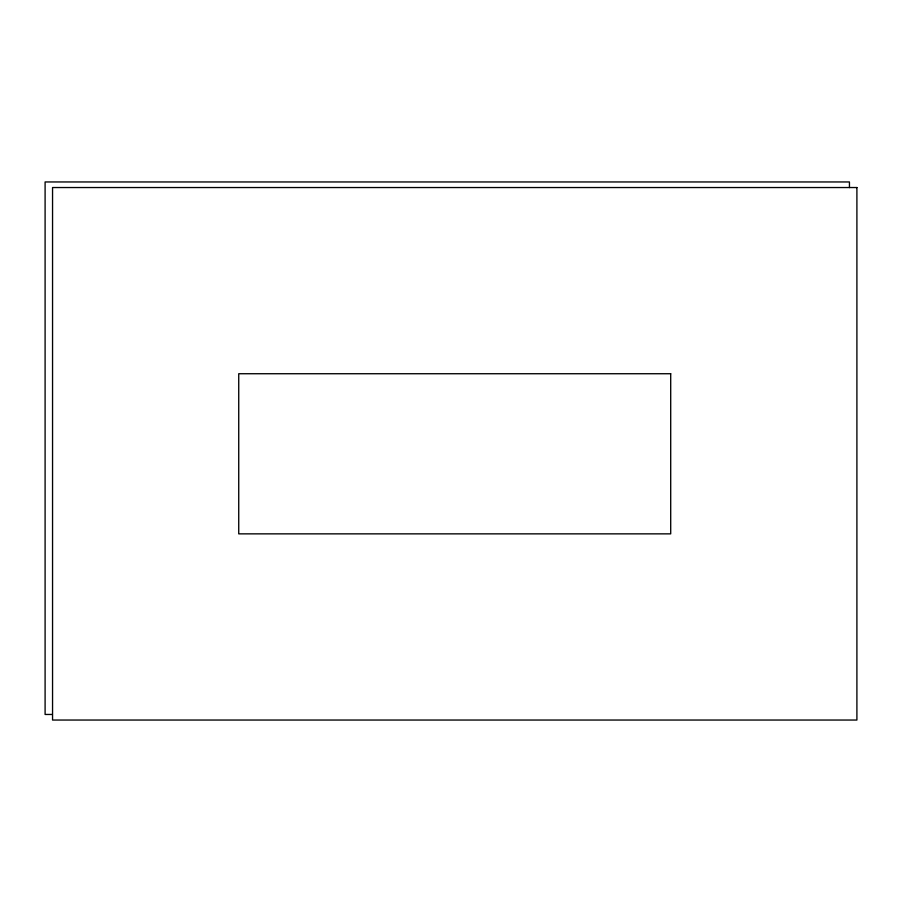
<?xml version="1.0" encoding="UTF-8"?>
<svg xmlns="http://www.w3.org/2000/svg" width="902" height="902" viewBox="0 0 902 902"><rect width="100%" height="100%" fill="white"/><g stroke="black" fill="none" stroke-linecap="round" stroke-linejoin="round"><path stroke-width="1.35" d="M52.147 714.463L45.1 714.463L45.1 181.956L849.447 181.956L849.447 187.582M856.9 187.537L52.553 187.537L52.553 720.044L856.9 720.044L856.9 187.537M670.705 373.732L238.737 373.732L238.737 533.86L670.705 533.86L670.705 373.732"/></g></svg>
